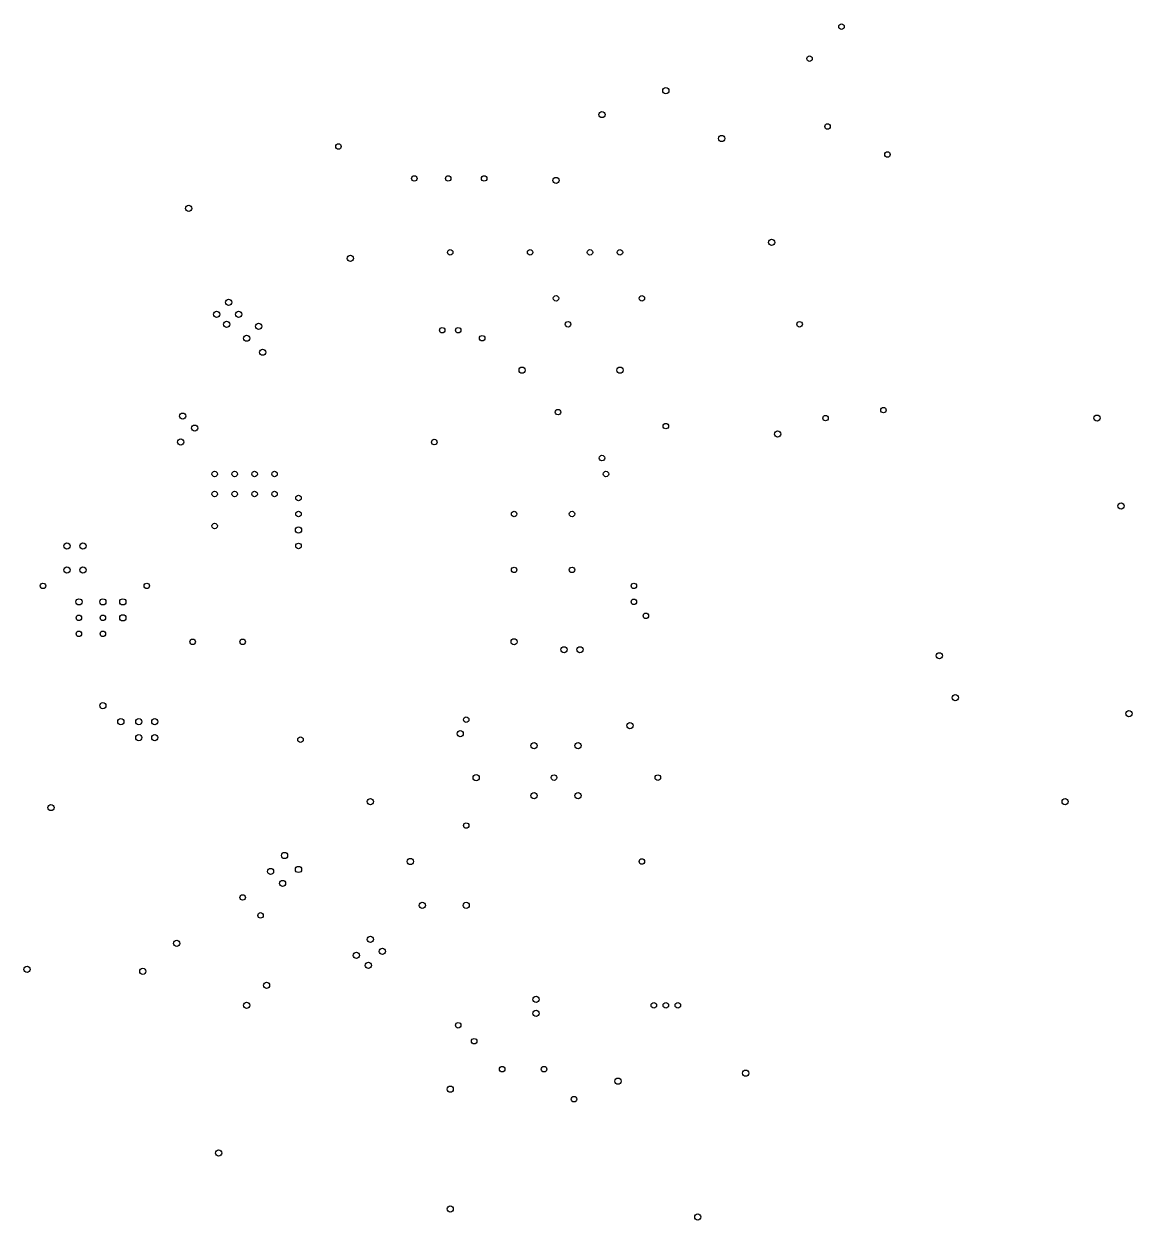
# Model space of a CAD drawing. Extents: x -32.7 to 37.8, y -39.3 to 36.8.
import ezdxf

# ---------------------------------------------------------------- set-up
doc = ezdxf.new("R2010")
doc.units = 0
doc.layers.add('44', color=253, linetype='CONTINUOUS')

msp = doc.modelspace()

# ---------------------------------------------------------------- linework, layer by layer
at = {"layer": '44'}
for centre, radius in [((19.304, 36.576), 0.175), ((17.272, 34.544), 0.175), ((8.128, 32.512), 0.197), ((4.064, 30.988), 0.197), ((18.415, 30.226), 0.175), ((-12.7, 28.956), 0.175), ((11.684, 29.464), 0.197), ((22.225, 28.448), 0.175), ((-7.874, 26.924), 0.175), ((-5.715, 26.924), 0.175), ((-3.429, 26.924), 0.175), ((1.143, 26.797), 0.197), ((-22.225, 25.019), 0.197), ((14.859, 22.86), 0.197), ((-5.588, 22.225), 0.175), ((-0.508, 22.225), 0.175), ((3.302, 22.225), 0.175), ((5.207, 22.225), 0.175), ((-11.938, 21.844), 0.197), ((-19.685, 19.05), 0.197), ((1.143, 19.304), 0.175), ((6.604, 19.304), 0.175), ((-20.447, 18.288), 0.197), ((-19.05, 18.288), 0.197), ((-19.812, 17.653), 0.197), ((-17.78, 17.526), 0.197), ((1.905, 17.653), 0.175), ((16.637, 17.653), 0.175), ((-18.542, 16.764), 0.197), ((-6.096, 17.272), 0.175), ((-5.08, 17.272), 0.175), ((-3.556, 16.764), 0.175), ((-17.526, 15.875), 0.197), ((-1.016, 14.732), 0.197), ((5.207, 14.732), 0.197), ((1.27, 12.065), 0.175), ((21.971, 12.192), 0.175), ((-22.606, 11.811), 0.197), ((18.288, 11.684), 0.175), ((35.56, 11.684), 0.197), ((-21.844, 11.049), 0.197), ((8.128, 11.176), 0.175), ((15.24, 10.668), 0.197), ((-22.733, 10.16), 0.197), ((-6.604, 10.16), 0.175), ((4.064, 9.144), 0.175), ((-20.574, 8.128), 0.175), ((-19.304, 8.128), 0.175), ((-18.034, 8.128), 0.175), ((-16.764, 8.128), 0.175), ((4.318, 8.128), 0.175), ((-20.574, 6.858), 0.175), ((-19.304, 6.858), 0.175), ((-18.034, 6.858), 0.175), ((-16.764, 6.858), 0.175), ((-15.24, 6.604), 0.175), ((37.084, 6.096), 0.197), ((-15.24, 5.588), 0.175), ((-1.524, 5.588), 0.175), ((2.159, 5.588), 0.175), ((-20.574, 4.826), 0.175), ((-15.24, 4.572), 0.197), ((-29.972, 3.556), 0.197), ((-28.956, 3.556), 0.197), ((-15.24, 3.556), 0.175), ((-29.972, 2.032), 0.197), ((-28.956, 2.032), 0.197), ((-1.524, 2.032), 0.175), ((2.159, 2.032), 0.175), ((-31.496, 1.016), 0.175), ((-24.892, 1.016), 0.175), ((6.096, 1.016), 0.175), ((-29.21, 0), 0.197), ((-27.686, 0), 0.197), ((-26.416, 0), 0.197), ((6.096, 0), 0.175), ((6.858, -0.889), 0.175), ((-29.21, -1.016), 0.175), ((-27.686, -1.016), 0.175), ((-26.416, -1.016), 0.197), ((-29.21, -2.032), 0.175), ((-27.686, -2.032), 0.175), ((-21.971, -2.54), 0.175), ((-18.796, -2.54), 0.175), ((-1.524, -2.54), 0.197), ((1.651, -3.048), 0.197), ((2.667, -3.048), 0.197), ((25.527, -3.429), 0.197), ((26.543, -6.096), 0.197), ((-27.686, -6.604), 0.197), ((-26.543, -7.62), 0.197), ((-25.4, -7.62), 0.197), ((-24.384, -7.62), 0.197), ((-4.572, -7.493), 0.175), ((37.592, -7.112), 0.197), ((-4.953, -8.382), 0.197), ((5.842, -7.874), 0.197), ((-25.4, -8.636), 0.197), ((-24.384, -8.636), 0.197), ((-15.113, -8.763), 0.175), ((-0.254, -9.144), 0.197), ((2.54, -9.144), 0.197), ((-3.937, -11.176), 0.197), ((1.016, -11.176), 0.175), ((7.62, -11.176), 0.175), ((-0.254, -12.319), 0.197), ((2.54, -12.319), 0.197), ((-30.988, -13.081), 0.197), ((-10.668, -12.7), 0.197), ((33.528, -12.7), 0.197), ((-4.572, -14.224), 0.175), ((-16.129, -16.129), 0.197), ((-8.128, -16.51), 0.197), ((6.604, -16.51), 0.175), ((-17.018, -17.145), 0.197), ((-15.24, -17.018), 0.197), ((-16.256, -17.907), 0.197), ((-18.796, -18.796), 0.175), ((-17.653, -19.939), 0.175), ((-7.366, -19.304), 0.197), ((-4.572, -19.304), 0.197), ((-10.668, -21.463), 0.197), ((-22.987, -21.717), 0.197), ((-9.906, -22.225), 0.197), ((-11.557, -22.479), 0.197), ((-32.512, -23.368), 0.197), ((-25.146, -23.495), 0.197), ((-10.795, -23.114), 0.197), ((-17.272, -24.384), 0.197), ((-0.127, -25.273), 0.197), ((-18.542, -25.654), 0.197), ((7.366, -25.654), 0.175), ((8.128, -25.654), 0.175), ((8.89, -25.654), 0.175), ((-0.127, -26.162), 0.197), ((-5.08, -26.924), 0.175), ((-4.064, -27.94), 0.175), ((-2.286, -29.718), 0.175), ((0.381, -29.718), 0.175), ((5.08, -30.48), 0.197), ((13.208, -29.972), 0.197), ((-5.588, -30.988), 0.197), ((2.286, -31.623), 0.175), ((-20.32, -35.052), 0.197), ((-5.588, -38.608), 0.197), ((10.16, -39.116), 0.197)]:
    msp.add_circle(centre, radius, dxfattribs=at)

doc.saveas('drawing.dxf')
